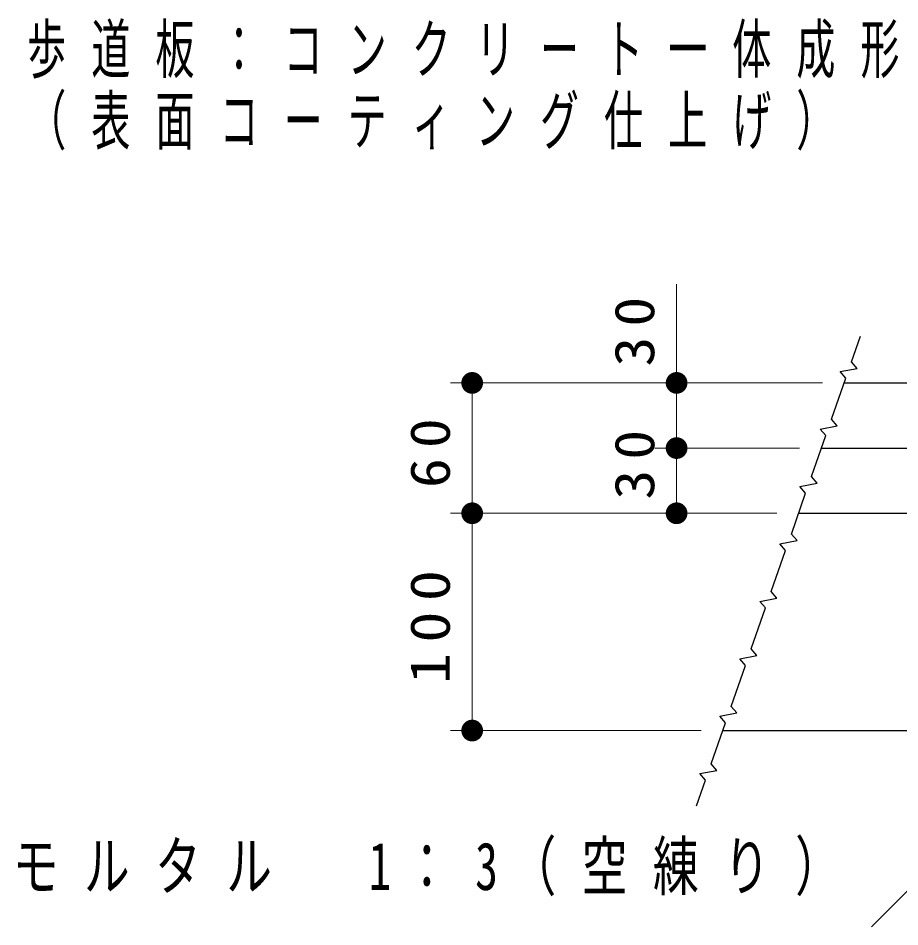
# Model space of a CAD drawing. Units: millimetres on the paper, with parts at other scales. Extents: x -365 to 0, y -5 to 257.
# Drawn here: x -163.49 to -122.89, y 106.27 to 148.09 of the extents above; entities that cross this region are included whole.
import ezdxf

# ---------------------------------------------------------------- set-up
doc = ezdxf.new("R2010")
doc.units = ezdxf.units.MM
doc.layers.add('LY_1', color=7, linetype='Continuous', lineweight=13)
doc.styles.add('ＭＳ ゴシック', font='')
doc.styles.get('ＭＳ ゴシック').set_extended_font_data('MS Gothic')

# ---------------------------------------------------------------- blocks, each defined once
blk = doc.blocks.new('filled_dot')
at = {"color": 0, "linetype": 'Continuous', "lineweight": -2, "const_width": 1.25}
blk.add_lwpolyline([(-0.625, 0, 1), (0.625, 0, 1)], format="xyb", close=True, dxfattribs=at)

msp = doc.modelspace()

# ---------------------------------------------------------------- linework, layer by layer
at = {"layer": 'LY_1'}
for p, q in [((-133.172, 128.302), (-133.172, 135.841)), ((-126.459, 131.302), (-143.585, 131.302)), ((-142.585, 125.302), (-142.585, 131.302)), ((-127.507, 128.302), (-134.172, 128.302)), ((-133.172, 125.302), (-133.172, 128.302)), ((-104.153, 126.302), (-124.198, 106.269)), ((-128.554, 125.302), (-143.585, 125.302)), ((-142.585, 115.302), (-142.585, 125.302)), ((-132.046, 115.302), (-143.585, 115.302))]:
    msp.add_line(p, q, dxfattribs=at)
at = {"layer": 'LY_1', "lineweight": 25}
for p, q in [((-125.459, 131.302), (-81.619, 131.302)), ((-126.507, 128.302), (-90.319, 128.302)), ((-127.554, 125.302), (-90.319, 125.302)), ((-131.046, 115.302), (-80.319, 115.302))]:
    msp.add_line(p, q, dxfattribs=at)
msp.add_lwpolyline([(-132.255, 111.839), (-131.844, 113.016), (-132.105, 113.319), (-131.319, 113.468), (-131.58, 113.771), (-130.921, 115.659), (-131.182, 115.962), (-130.396, 116.111), (-130.657, 116.414), (-129.998, 118.303), (-130.259, 118.606), (-129.473, 118.755), (-129.734, 119.058), (-129.075, 120.946), (-129.336, 121.249), (-128.55, 121.398), (-128.811, 121.701), (-128.152, 123.59), (-128.413, 123.893), (-127.627, 124.042), (-127.888, 124.345), (-127.229, 126.233), (-127.49, 126.536), (-126.704, 126.685), (-126.965, 126.988), (-126.306, 128.877), (-126.567, 129.18), (-125.781, 129.329), (-126.042, 129.632), (-125.383, 131.52), (-125.644, 131.823), (-124.858, 131.972), (-125.119, 132.275), (-124.708, 133.452)], dxfattribs=at)

# ---------------------------------------------------------------- block references
at = {"layer": 'LY_1', "xscale": 0.4, "yscale": 0.4}
for p, rotation in [((-142.585, 131.302), 270), ((-133.172, 131.302), 270), ((-133.172, 128.302), 270), ((-133.172, 128.302), 90), ((-142.585, 125.302), 270), ((-142.585, 125.302), 90), ((-133.172, 125.302), 90), ((-142.585, 115.302), 90)]:
    msp.add_blockref('filled_dot', p, dxfattribs=dict(at, rotation=rotation))

# ---------------------------------------------------------------- texts
at = {"layer": 'LY_1', "char_height": 2.199, "attachment_point": 4, "style": 'ＭＳ ゴシック'}
for s, insert in [('\\T1.64;\\W0.6;歩道板：コンクリート一体成形', (-163.077, 146.536)), ('\\T1.64;\\W0.6;（表面コーティング仕上げ）\u3000', (-163.077, 143.236)), ('\\T1.56;\\W0.7;モルタル\u30001：3（空練り）', (-163.733, 108.919))]:
    msp.add_mtext(s, dxfattribs=dict(at, insert=insert))
at = {"layer": 'LY_1', "char_height": 1.833, "attachment_point": 8, "rotation": 90, "style": 'ＭＳ ゴシック'}
for s, insert in [('\\T1.34;\\W1.1;30', (-134.172, 133.893)), ('\\T1.34;\\W1.1;60', (-143.585, 128.302)), ('\\T1.34;\\W1.1;30', (-134.172, 127.769)), ('\\T1.33;\\W1.15;100', (-143.585, 120.302))]:
    msp.add_mtext(s, dxfattribs=dict(at, insert=insert))

doc.saveas('drawing.dxf')
